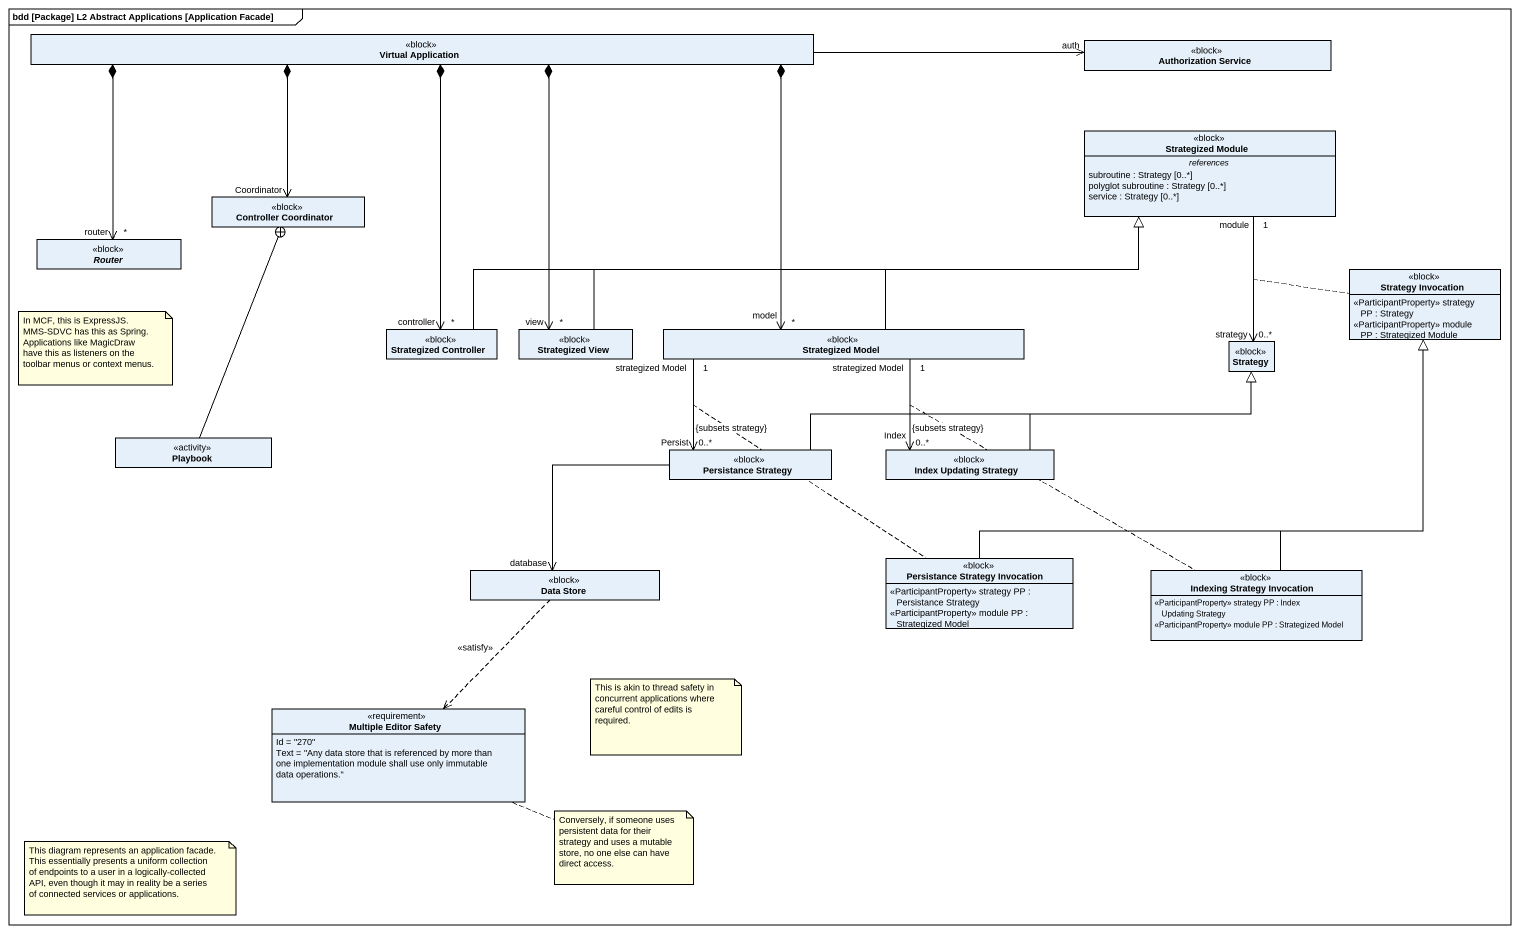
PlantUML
@startuml
mainframe bdd [Package] L2 Abstract Applications [Application Facade]
hide circle
hide empty members
class "Virtual Application" as Virtual_Application <<block>>
class "Authorization Service" as Authorization_Service <<block>>
class "Strategized Module" as Strategized_Module <<block>> {
  -- references --
  subroutine : Strategy [0..*]
  polyglot subroutine : Strategy [0..*]
  service : Strategy [0..*]
}
class "Controller Coordinator" as Controller_Coordinator <<block>>
abstract class Router <<block>>
class "Strategy Invocation" as Strategy_Invocation <<block>> {
  <<ParticipantProperty>> strategy PP : Strategy
  <<ParticipantProperty>> module PP : Strategized Module
}
class "Strategized Controller" as Strategized_Controller <<block>>
class "Strategized View" as Strategized_View <<block>>
class "Strategized Model" as Strategized_Model <<block>>
class Strategy <<block>>
class Playbook <<activity>>
class "Persistance Strategy" as Persistance_Strategy <<block>>
class "Index Updating Strategy" as Index_Updating_Strategy <<block>>
class "Data Store" as Data_Store <<block>>
class "Persistance Strategy Invocation" as Persistance_Strategy_2 <<block>> {
  <<ParticipantProperty>> strategy PP : Persistance Strategy
  <<ParticipantProperty>> module PP : Strategized Model
}
class "Indexing Strategy Invocation" as Indexing_Strategy_Invocation <<block>> {
  <<ParticipantProperty>> strategy PP : Index Updating Strategy
  <<ParticipantProperty>> module PP : Strategized Model
}
class "Multiple Editor Safety" as Multiple_Editor_Safety <<requirement>> {
  Id = "270"
  Text = "Any data store that is referenced by more than one implementation module shall use only immutable data operations."
}
Virtual_Application -right-> "auth" Authorization_Service
Virtual_Application *--> "Coordinator" Controller_Coordinator
Virtual_Application *--> "router\n*" Router
Virtual_Application *--> "controller\n*" Strategized_Controller
Virtual_Application *--> "view\n*" Strategized_View
Virtual_Application *--> "model\n*" Strategized_Model
Strategized_Module "module\n1" --> "strategy\n0..*" Strategy
(Strategized_Module, Strategy) .. Strategy_Invocation
Strategized_Controller -right-|> Strategized_Module
Strategized_View -right-|> Strategized_Module
Strategized_Model -right-|> Strategized_Module
Strategized_Model "strategized Model\n1" --> "Persist\n0..*\n{subsets strategy}" Persistance_Strategy
(Strategized_Model, Persistance_Strategy) .. Persistance_Strategy_2
Strategized_Model "strategized Model\n1" --> "Index\n0..*\n{subsets strategy}" Index_Updating_Strategy
(Strategized_Model, Index_Updating_Strategy) .. Indexing_Strategy_Invocation
Playbook -up-+ Controller_Coordinator
Persistance_Strategy -right-|> Strategy
Persistance_Strategy --> "database" Data_Store
Index_Updating_Strategy -right-|> Strategy
Data_Store ..> Multiple_Editor_Safety : <<satisfy>>
Persistance_Strategy_2 -up-|> Strategy_Invocation
Indexing_Strategy_Invocation -up-|> Strategy_Invocation
note as N1
  In MCF, this is ExpressJS. MMS-SDVC has this as Spring.
  Applications like MagicDraw have this as listeners on the toolbar menus or context menus.
end note
note as N2
  This is akin to thread safety in concurrent applications where careful control of edits is required.
end note
note right of Multiple_Editor_Safety : Conversely, if someone uses persistent data for their strategy and uses a mutable store, no one else can have direct access.
note as N4
  This diagram represents an application facade. This essentially presents a uniform collection of endpoints to a user in a logically-collected API, even though it may in reality be a series of connected services or applications.
end note
@enduml
